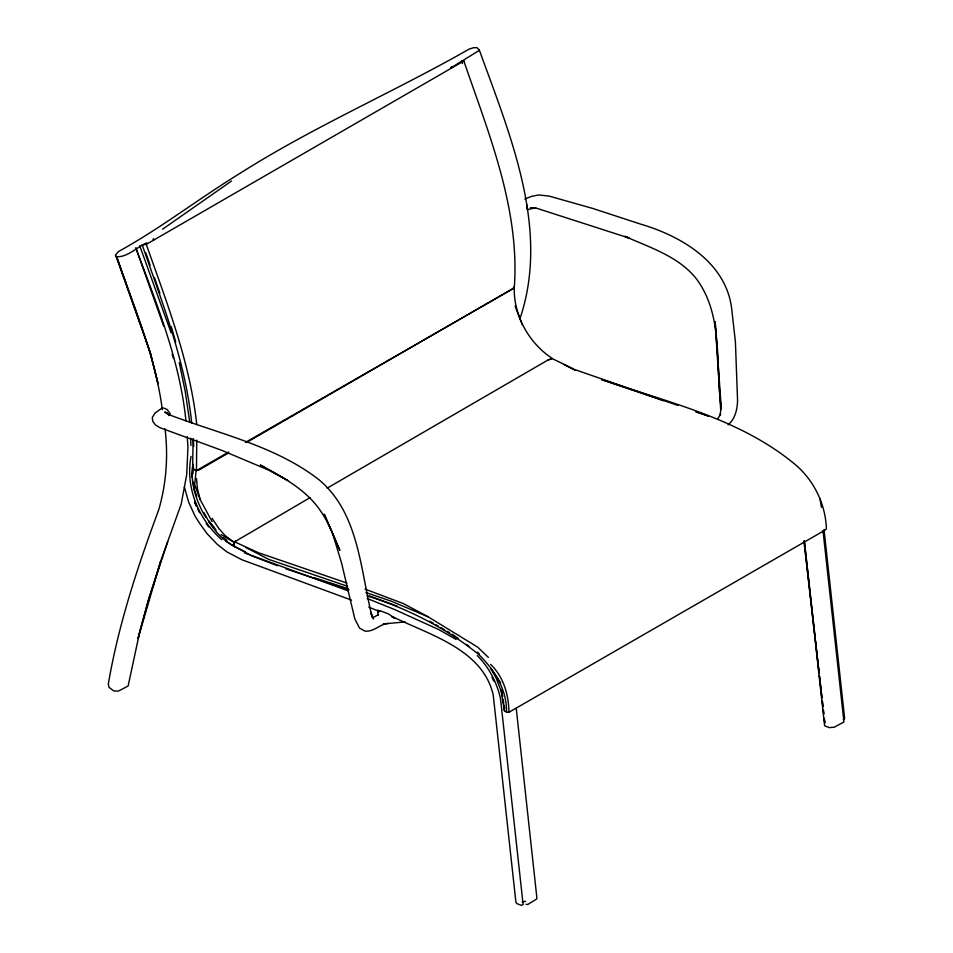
<?xml version="1.0" encoding="UTF-8"?>
<svg xmlns="http://www.w3.org/2000/svg" width="953" height="953" viewBox="0 0 953 953"><rect width="100%" height="100%" fill="white"/><g stroke="black" fill="none" stroke-linecap="round" stroke-linejoin="round"><path stroke-width="1.43" d="M228.72 452.044L196.449 470.579L192.613 468.554L193.102 438.797M196.449 470.579L196.771 440.119M205.669 517.3C196.318 501.421 189.826 482.718 192.982 464.171M191.076 456.416C185.037 487.317 198.593 519.445 221.882 539.779M191.946 477.37L192.792 467.137L192.994 473.927M245.6 551.894L233.854 546.295L234.2 542.388L235.617 540.708M192.482 468.411L196.115 470.591L194.662 484.779L200.13 499.515L212.078 521.589M392.1 617.044L394.637 618.116L388.443 613.899L380.021 610.706L378.138 611.171L377.71 615.197L378.627 614.506L372.635 617.842M192.613 468.554L192.792 467.137M719.908 415.353L720.754 410.588L715.143 321.626L721.338 408.92C715.012 365.607 724.268 314.681 695.476 277.692C677.559 256.023 649.601 247.446 624.858 236.32L629.647 238.238L536.491 208.195L530.428 207.73L535.705 207.79L527.283 209.648L526.556 204.228M277.537 565.784L251.342 555.67L233.795 545.95L234.664 541.828L310.201 497.561M160.819 560.757L138.018 638.498L148.692 599.163L160.819 560.757L181.201 504.101L186.717 474.582L187.955 446.778L187.217 436.665M167.704 541.638L148.692 599.163L139.888 631.208L128.119 686.017L118.41 691.068L113.693 690.925L108.987 687.292L108.332 683.897C118.541 624.215 137.661 566.618 158.663 509.986C166.37 483.683 168.336 455.903 165.024 428.731M519.861 318.993C550.536 228.78 509.498 133.765 479.156 49.568M168.979 415.603L170.146 413.483L166.989 409.409L162.522 407.658L154.946 413.161L152.325 417.474L152.718 421.178L155.399 424.895L159.616 427.563L222.275 450.531L269.282 470.377L287.735 480.443L260.312 465.04C282.91 477.322 306.854 489.818 321.28 512.047C329.321 523.828 334.062 537.349 339.84 550.286L324.211 514.132L332.645 533.573L341.615 563.223L354.826 618.902L359.519 628.075L364.951 631.124C373.683 632.173 379.747 624.132 388.109 623.393M717.883 418.534L720.754 413.995M451.686 66.746L450.769 67.973L479.407 50.33L477.191 47.745L473.855 47.65L469.221 49.068C393.315 92.37 312.667 127.011 238.834 174.077C198.153 199.094 160.33 228.506 118.434 251.568L115.516 254.951L115.766 256.679C127.69 257.703 136.624 247.03 146.929 242.836M728.163 424.859C735.24 418.712 737.336 409.385 737.562 400.415L735.406 341.805L731.868 310.464C727.294 263.207 681.943 236.237 640.678 224.134L592.587 208.397L549.142 196.104L538.755 194.948L531.607 196.342L524.769 199.046M843.334 719.682L844.668 718.669L824.011 529.499M245.505 442.395L512.714 288.902L514.358 286.889C519.766 208.469 488.758 133.658 463.825 60.98L146.285 244.385L142.188 244.85C162.355 303.03 185.418 361.235 191.672 422.989M162.558 229.22L231.484 181.058M327.165 488.15L548.13 359.924L552.371 358.483C528.832 343.235 513.143 314.847 514.298 286.674L513.679 288.104L246.577 442.49M228.601 452.889L199.058 469.96L196.115 470.591M491.14 669.101L495.965 677.619L501.302 691.497L504.435 710.759L506.496 712.225L508.914 712.308L825.596 529.797L826.394 528.581C825.465 503.803 813.707 479.859 794.611 464.028C739.397 418.355 667.696 402.345 601.569 379.556L663.502 400.713M405.216 621.916L383.225 623.965M548.13 359.924L552.43 358.697L574.611 369.502L677.857 405.418M522.196 901.955L525.639 901.3M525.913 904.314L527.724 904.492L536.837 898.905L536.718 896.404L516.216 708.139M314.466 577.804L348.441 588.799M285.852 568.846L348.941 589.824M367.167 595.875C407.431 608.467 445.766 627.908 478.68 654.413C494.416 669.852 507.02 689.412 506.496 712.225M346.94 583.033L258.442 552.74L234.664 541.828M365.047 589.109L403.333 603.559L428.1 616.794L477.751 647.194L488.341 657.391M347.607 586.309L268.722 559.387L246.1 547.618M365.928 592.552L391.278 601.2L428.1 616.794M695.881 411.779L708.555 416.104L696 411.732M351.55 600.128L241.74 559.685L226.862 551.882L217.344 544.413L207.23 533.859L200.035 523.936L195.127 516.24L188.67 502.207L184.37 487.019M369.299 595.899L397.127 606.108M244.385 552.811L348.214 590.872M367.167 598.484L394.244 609.372L438.737 629.552L456.094 639.451M368.751 607.109L379.735 611.612M392.088 616.686L394.828 617.806C431.09 635.282 482.861 650.006 493.213 694.904L515.907 902.241L517.026 903.706L521.386 905.35L523.126 904.552L500.48 698.406C496.787 682.36 488.996 667.183 477.227 655.569M233.795 545.95L235.069 546.605C220.882 539.708 210.792 526.628 204.061 512.666M463.825 60.98L461.502 60.73L462.443 63.541M563.95 364.463L575.207 370.383M429.636 621.177L433.401 623.345M435.914 624.787L438.416 626.24M440.929 627.682L444.694 629.85M447.195 631.303L449.709 632.744M221.096 534.597L234.2 542.388L225.027 535.503L218.952 528.641L212.078 518.361M226.004 541.268L233.854 546.295M452.222 634.186L458.167 638.462M466.493 644.442L468.876 646.158M223.383 537.683L226.897 540.363M209.112 522.125L214.211 527.545M490.592 664.36C503.494 676.701 508.783 694.832 508.914 712.308M208.707 520.814L216.093 530.047M206.182 523.614L208.683 526.938M491.236 669.03L500.694 682.872M167.907 414.198L166.763 412.363L168.455 414.662L164.809 411.97L169.026 414.686C219.869 434.091 275.941 445.98 319.577 480.217C359.233 513.977 360.413 570.478 372.17 617.187L370.8 612.314L373.528 619.033M194.615 501.969L196.461 505.995M197.7 508.688L199.546 512.726M491.974 677.226L493.737 681.121M194.722 502.267L196.413 506.162M196.806 496.156L194.007 488.937L193.328 482.087M515.132 306.104L522.339 324.854M146.285 244.385C166.989 303.125 189.992 362.08 196.747 424.454M139.71 245.719L171.111 332.811M116.004 256.059L150.348 352.777L158.019 383.571L150.348 352.777L116.754 257.012C134.039 307.211 155.446 356.613 162.32 409.695M163.749 326.319L135.791 247.792C156.745 304.078 179.831 360.496 185.954 420.809M145.714 252.64L150.109 265.208M154.493 277.788L159.866 293.167M172.171 354.218L173.422 358.399M171.302 326.665L175.686 341.901M501.302 691.497L502.529 696.047M200.13 499.515L197.354 488.293L196.509 478.525M179.271 362.712L185.168 391.087L189.73 421.988M501.314 689.591L502.624 696.905M503.148 699.824L503.66 702.754M504.185 705.673L504.709 708.603M378.138 611.171L378.293 612.1L377.972 609.944M820.009 498.61L821.438 507.341M503.101 700.467L504.435 710.759M803.915 541.221L819.032 672.663M819.366 675.617L820.045 681.526M820.39 684.48L821.915 697.775M822.26 700.729L822.939 706.638M823.273 709.58L823.785 714.011L823.321 709.651M804.475 542.114L815.22 637.64M815.542 640.583L816.209 646.456M816.542 649.398L817.197 655.271M817.531 658.213L818.186 664.098M818.52 667.029L819.187 672.913M819.509 675.856L820.009 680.263M820.342 683.194L820.998 689.079M821.331 692.021L821.998 697.894M822.32 700.836L822.987 706.709M822.999 530.642L843.941 721.945L834.209 727.246L829.301 727.604L824.619 725.829L804.249 540.649M193.399 439.142L193.697 446.445M190.66 438.142L190.922 445.48M477.215 652.138A47.09 27.184 60 0 1 479.383 653.961M154.183 239.525L153.219 239.167L154.183 239.525M824.798 722.874L824.297 718.443L824.798 722.874"/></g></svg>
